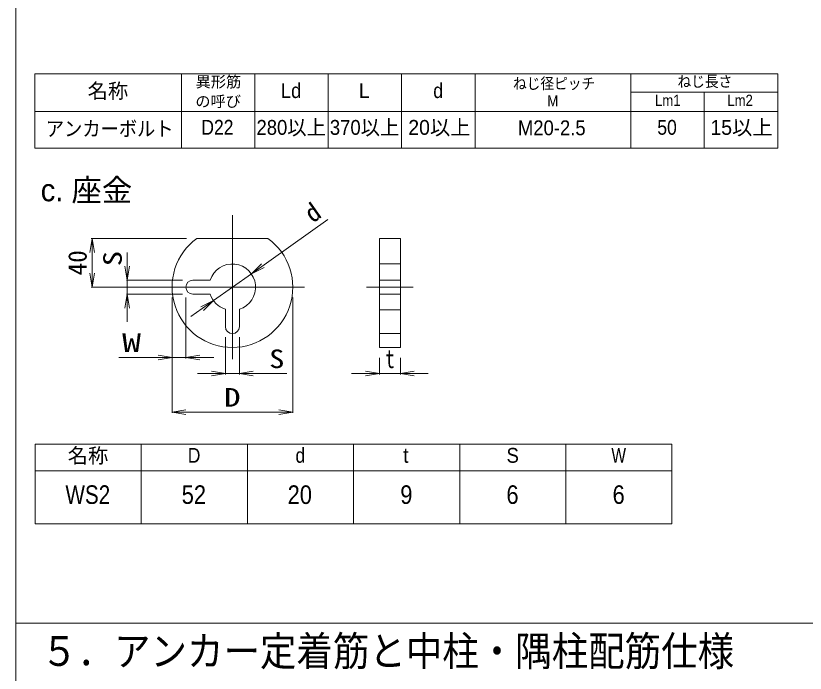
# Model space of a CAD drawing. Units: millimetres at full size; some dimension numbers follow another scale. Extents: x -2994 to 2994, y -2281 to 2281.
# Drawn here: x -473 to 661, y 301 to 1245 of the extents above; entities that cross this region are included whole.
import ezdxf
from ezdxf.enums import TextEntityAlignment as Align

# ---------------------------------------------------------------- set-up
doc = ezdxf.new("R2010")
doc.units = ezdxf.units.MM
doc.header["$LTSCALE"] = 28.063
doc.linetypes.add('LONG_DASHED_DOTTED', pattern=[15.25, 12, -1.5, 0.25, -1.5])
for name, color, linetype, lineweight in [('1-0_0', 4, 'Continuous', 9), ('1-6__0-A_00_WAKU', 5, 'Continuous', 20), ('1-9__2-0_', 2, 'Continuous', 15)]:
    doc.layers.add(name, color=color, linetype=linetype, lineweight=lineweight)
doc.styles.add('ＭＳ ゴシック', font='')
doc.styles.add('ＭＳ Ｐゴシック', font='')
doc.styles.get('ＭＳ ゴシック').set_extended_font_data('MS Gothic')
doc.styles.get('ＭＳ Ｐゴシック').set_extended_font_data('MS PGothic')

msp = doc.modelspace()

# ---------------------------------------------------------------- linework, layer by layer
at = {"layer": '1-0_0'}
for p, q in [((-362.87, 925.33), (-366.2, 905.33)), ((-227.64, 925.33), (-364.12, 925.33)), ((-362.87, 925.33), (-359.53, 905.33)), ((-362.87, 855.33), (-362.87, 925.33)), ((-312.5, 865.33), (-315.83, 885.33)), ((-312.5, 865.33), (-309.16, 885.33)), ((-134.33, 874.57), (-119.92, 888.84)), ((-362.87, 855.33), (-366.2, 875.33)), ((-362.87, 855.33), (-359.53, 875.33)), ((-134.33, 874.57), (-116.07, 883.4)), ((-233.21, 865.33), (-313.75, 865.33)), ((-263.21, 855.33), (-364.12, 855.33)), ((-312.5, 845.33), (-315.83, 825.33)), ((-233.21, 845.33), (-313.75, 845.33)), ((-312.5, 845.33), (-309.16, 825.33)), ((-248.21, 840.33), (-248.21, 674.64)), ((-248.21, 840.33), (-248.21, 753.04)), ((-228.21, 840.33), (-228.21, 753.04)), ((-74.88, 840.33), (-74.88, 674.64)), ((-188.76, 836.08), (-207.01, 827.26)), ((-188.76, 836.08), (-203.16, 821.81)), ((-171.54, 783.66), (-171.54, 729.98)), ((-151.54, 783.66), (-151.54, 729.98)), ((-248.21, 754.29), (-268.21, 757.62)), ((-248.21, 754.29), (-268.21, 750.95)), ((-228.21, 754.29), (-208.21, 757.62)), ((-228.21, 754.29), (-208.21, 750.95)), ((49.66, 753.66), (49.66, 729.98)), ((79.66, 753.66), (79.66, 729.98)), ((-171.54, 731.23), (-191.54, 734.56)), ((-171.54, 731.23), (-191.54, 727.89)), ((-151.54, 731.23), (-131.54, 734.56)), ((-151.54, 731.23), (-131.54, 727.89)), ((49.66, 731.23), (29.66, 734.56)), ((49.66, 731.23), (29.66, 727.89)), ((79.66, 731.23), (99.66, 734.56)), ((79.66, 731.23), (99.66, 727.89)), ((-248.21, 675.89), (-228.21, 679.22)), ((-248.21, 675.89), (-228.21, 672.55)), ((-248.21, 675.89), (-74.88, 675.89)), ((-74.88, 675.89), (-94.88, 679.22)), ((-74.88, 675.89), (-94.88, 672.55))]:
    msp.add_line(p, q, dxfattribs=at)
for points in [[(-24.42, 952.29), (-134.33, 874.57), (-188.76, 836.08), (-221.42, 812.99)], [(-312.5, 805.33), (-312.5, 845.33), (-312.5, 865.33), (-312.5, 905.33)], [(-188.21, 754.29), (-228.21, 754.29), (-248.21, 754.29), (-324.63, 754.29)], [(-211.54, 731.23), (-171.54, 731.23), (-151.54, 731.23), (-83.5, 731.23)], [(9.66, 731.23), (49.66, 731.23), (79.66, 731.23), (119.66, 731.23)]]:
    msp.add_lwpolyline(points, dxfattribs=at)
at = {"layer": '1-6__0-A_00_WAKU'}
for p, q in [((-472.54, -1670), (-472.54, 1655)), ((1544.84, 372.76), (-472.54, 372.76))]:
    msp.add_line(p, q, dxfattribs=at)
at = {"layer": '1-9__2-0_', "color": 4}
for p, q in [((-445.26, 1161.68), (621.41, 1161.68)), ((-445.26, 1161.68), (-445.26, 1054.87)), ((-234.56, 1161.68), (-234.56, 1054.87)), ((-129.21, 1161.68), (-129.21, 1054.87)), ((-23.86, 1161.68), (-23.86, 1054.87)), ((81.49, 1161.68), (81.49, 1054.87)), ((186.84, 1161.68), (186.84, 1054.87)), ((410.71, 1161.68), (410.71, 1054.87)), ((621.41, 1161.68), (621.41, 1054.87)), ((410.71, 1135.34), (621.41, 1135.34)), ((516.06, 1135.34), (516.06, 1054.87)), ((-445.26, 1107.54), (621.41, 1107.54)), ((-445.26, 1054.87), (621.41, 1054.87)), ((-335.87, 855.33), (-271.5, 855.33)), ((-444.7, 629.9), (469.59, 629.9)), ((-444.7, 629.9), (-444.7, 515.62)), ((-292.31, 629.9), (-292.31, 515.62)), ((-139.93, 629.9), (-139.93, 515.62)), ((12.45, 629.9), (12.45, 515.62)), ((164.83, 629.9), (164.83, 515.62)), ((317.21, 629.9), (317.21, 515.62)), ((469.59, 629.9), (469.59, 515.62)), ((-444.7, 591.81), (469.59, 591.81)), ((-444.7, 515.62), (469.59, 515.62))]:
    msp.add_line(p, q, dxfattribs=at)
at = {"layer": '1-9__2-0_', "color": 4, "linetype": 'LONG_DASHED_DOTTED'}
for p, q in [((-161.54, 958.67), (-161.54, 751.98)), ((-264.89, 855.33), (-58.2, 855.33)), ((31.13, 855.33), (98.2, 855.33))]:
    msp.add_line(p, q, dxfattribs=at)
at = {"layer": '1-9__2-0_'}
for p, q in [((-212.64, 925.33), (-110.44, 925.33)), ((49.66, 925.33), (49.66, 768.66)), ((49.66, 888.66), (79.66, 888.66)), ((-218.21, 865.33), (-193.34, 865.33)), ((49.66, 865.33), (79.66, 865.33)), ((-218.21, 845.33), (-193.34, 845.33)), ((49.66, 845.33), (79.66, 845.33)), ((-171.54, 798.66), (-171.54, 823.53)), ((-151.54, 798.66), (-151.54, 823.53)), ((49.66, 822.67), (79.66, 822.67)), ((49.66, 788.66), (79.66, 788.66)), ((49.66, 768.66), (79.66, 768.66))]:
    msp.add_line(p, q, dxfattribs=at)
msp.add_lwpolyline([(49.66, 925.33), (79.66, 925.33), (79.66, 768.66)], dxfattribs=at)
for centre, radius, start, end in [((-161.54, 855.33), 86.67, 126.12893, 53.87107), ((-161.54, 855.33), 33.33, 287.4576, 162.5424), ((-218.21, 855.33), 10, 90, 270), ((-161.54, 855.33), 33.33, 197.4576, 252.5424), ((-161.54, 798.66), 10, 180, 0)]:
    msp.add_arc(centre, radius, start, end, dxfattribs=at)

# ---------------------------------------------------------------- texts
at = {"layer": '1-0_0', "color": 7, "style": 'ＭＳ Ｐゴシック'}
for s, height, p in [('異形筋', 16, (-214.31, 1137.48)), ('名称', 21.33, (-369.39, 1120.07)), ('L', 21.33, (20.01, 1120.52)), ('の呼び', 16, (-214.74, 1109.33)), ('20以上', 21.33, (91.04, 1067.67)), ('15以上', 21.33, (524.82, 1067.67)), ('c. 座金', 31.99, (-436.74, 969.08)), ('名称', 21.33, (-397.99, 596.31)), ('t', 21.33, (83.7, 596.76))]:
    msp.add_text(s, height=height, dxfattribs=at).set_placement(p, align=Align.BOTTOM_LEFT)
for s, height, width, p in [('ねじ径ピッチ', 16, 0.9, (241.42, 1134.97)), ('ねじ長さ', 16, 0.9, (477.58, 1138.02)), ('Ld', 21.33, 0.95, (-91.99, 1120.52)), ('d', 21.33, 0.9, (126.95, 1120.52)), ('M', 16, 0.9, (290.68, 1109.97)), ('Lm1', 16, 0.9, (445.23, 1110.83)), ('Lm2', 16, 0.9, (549.09, 1110.87)), ('アンカーボルト', 21.33, 0.9, (-429.33, 1065.86)), ('D22', 21.33, 0.9, (-206.09, 1067.84)), ('280以上', 21.33, 0.95, (-126.93, 1067.67)), ('370以上', 21.33, 0.95, (-21.58, 1067.67)), ('M20-2.5', 21.33, 0.95, (248.39, 1067.06)), ('50', 21.33, 0.9, (448.61, 1067.79)), ('D', 21.33, 0.9, (-225.61, 596.76)), ('d', 21.33, 0.9, (-70.96, 596.76)), ('S', 21.33, 0.95, (232.1, 596.76)), ('W', 21.33, 0.8, (382.61, 596.76)), ('WS2', 26.66, 0.85, (-401.24, 536.09)), ('52', 26.66, 0.9, (-234.31, 536.09)), ('20', 26.66, 0.9, (-82.21, 536.03)), ('9', 26.66, 0.9, (79.55, 536.1)), ('6', 26.66, 0.9, (231.93, 536.1)), ('6', 26.66, 0.9, (384.31, 536.1)), ('５．アンカー定着筋と中柱・隅柱配筋仕様', 42.66, 0.9, (-436.2, 298.63))]:
    msp.add_text(s, height=height, dxfattribs=dict(at, width=width)).set_placement(p, align=Align.BOTTOM_LEFT)
at = {"layer": '1-0_0', "style": 'ＭＳ ゴシック'}
for s, rotation, p in [('d', 35.266, (-41.66, 939.96)), ('40', 90, (-362.68, 872.15))]:
    msp.add_text(s, height=26.66, rotation=rotation, dxfattribs=at).set_placement(p, align=Align.BOTTOM_LEFT)
at = {"layer": '1-0_0', "style": 'ＭＳ ゴシック', "width": 1.2}
msp.add_text('S', height=26.66, rotation=90, dxfattribs=at).set_placement((-312.3, 885.44), align=Align.BOTTOM_LEFT)
at = {"layer": '1-0_0', "style": 'ＭＳ ゴシック'}
for s, width, p in [('W', 1.5, (-319.91, 754.17)), ('S', 1.2, (-108.68, 731.11)), ('t', 0.7, (58.49, 731.11)), ('D', 1.3, (-173.4, 675.77))]:
    msp.add_text(s, height=26.66, dxfattribs=dict(at, width=width)).set_placement(p, align=Align.BOTTOM_LEFT)

doc.saveas('drawing.dxf')
